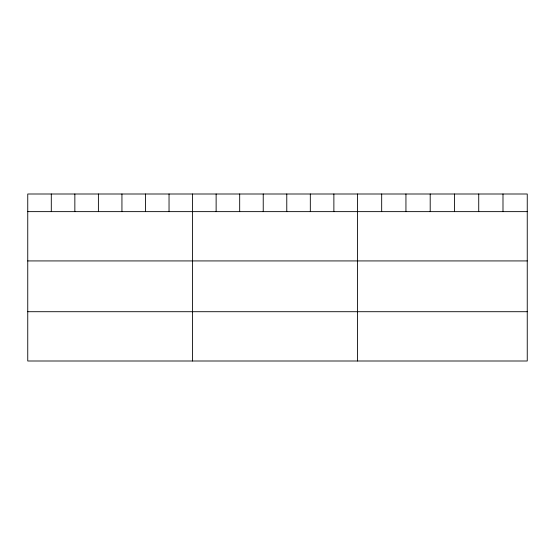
<?xml version="1.0" encoding="UTF-8"?>
<svg xmlns="http://www.w3.org/2000/svg" width="555" height="555" viewBox="0 0 555 555"><rect width="100%" height="100%" fill="white"/><g stroke="black" fill="none" stroke-linecap="round" stroke-linejoin="round"><path stroke-width="0.83" d="M527.25 211.635L527.25 361L27.75 361L27.75 194L527.25 194L527.25 211.635L27.75 211.635M27.75 260.926L527.25 260.926M27.75 311.709L527.25 311.709M502.99 194L502.99 211.635M478.729 194L478.729 211.635M454.469 194L454.469 211.635M430.201 194L430.201 211.635M405.941 194L405.941 211.635M381.68 194L381.68 211.635M357.42 194L357.42 361M333.874 194L333.874 211.635M310.321 194L310.321 211.635M286.775 194L286.775 211.635M263.23 194L263.23 211.635M239.684 194L239.684 211.635M216.131 194L216.131 211.635M192.585 194L192.585 361M169.039 194L169.039 211.635M145.486 194L145.486 211.635M121.94 194L121.94 211.635M98.395 194L98.395 211.635M74.849 194L74.849 211.635M51.296 194L51.296 211.635"/></g></svg>
